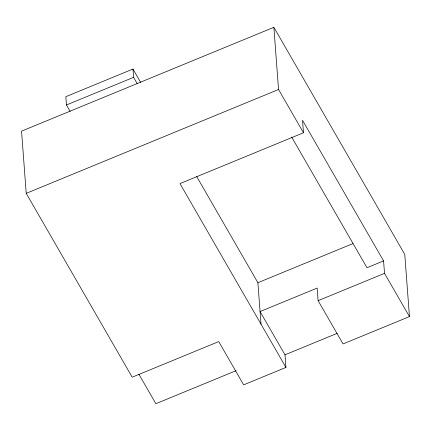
<?xml version="1.0" encoding="UTF-8"?>
<svg xmlns="http://www.w3.org/2000/svg" width="431" height="431" viewBox="0 0 431 431"><rect width="100%" height="100%" fill="white"/><g stroke="black" fill="none" stroke-linecap="round" stroke-linejoin="round"><path stroke-width="0.65" d="M140.684 82.445L132.963 69.052L65.83 96.684L66.455 104.975L70.145 111.381M66.455 104.975L133.588 77.348L132.963 69.052M273.868 27.304L21.55 131.153L26.226 193.352L132.198 377.195L218.716 341.589L243.65 384.845L285.947 367.433L284.999 354.826L260.065 311.565L317.168 288.064L318.116 300.676L343.049 343.933L409.45 316.602L404.774 254.403L273.868 27.304L278.545 89.503L303.478 132.764L179.975 183.595L285.947 367.433M26.226 193.352L278.545 89.503M261.014 324.177L257.894 282.709L352.989 243.574M303.478 132.764L302.54 120.324L383.579 260.906L366.98 267.737L291.658 137.069M318.116 300.676L384.517 273.346L383.579 260.906M236.166 370.649L155.877 403.696L138.917 374.28M284.999 354.826L337.139 333.362M384.517 273.346L409.45 316.602M196.698 176.543L257.894 282.709M133.588 77.348L137.279 83.754"/></g></svg>
